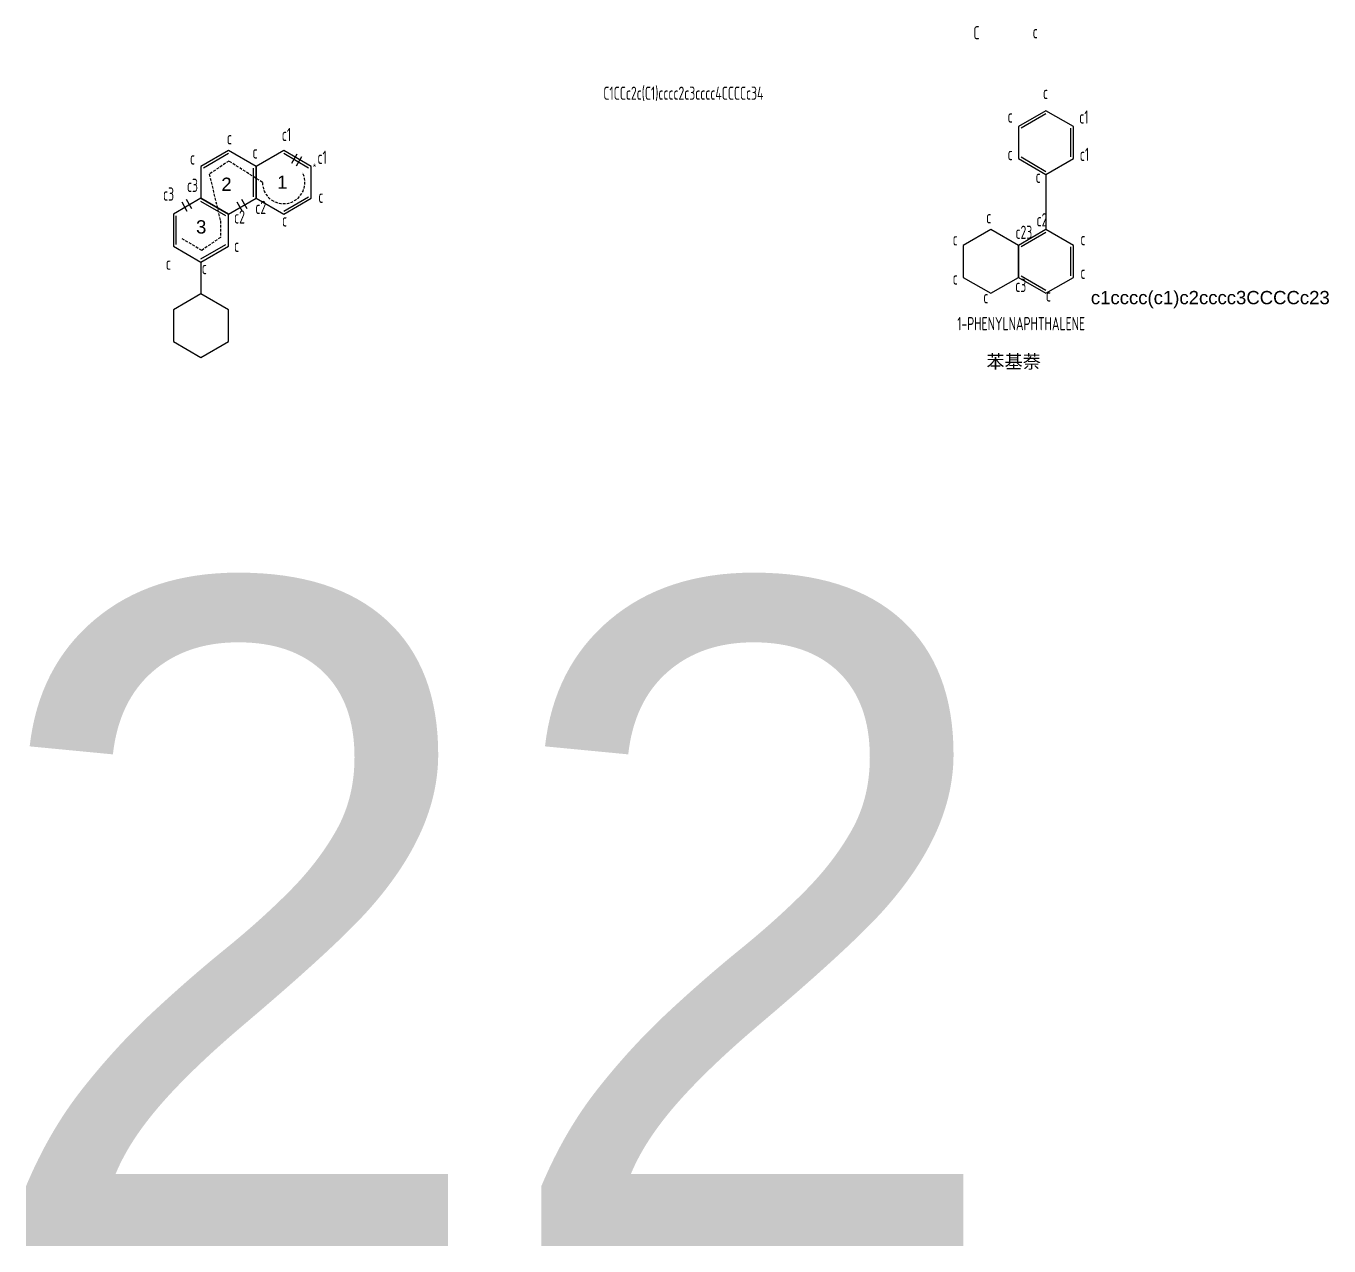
# Model space of a CAD drawing. Header units: millimetres. Extents: x 1948 to 8157, y -969 to 2597.
# Drawn here: x 3280.8 to 3526.3, y 987 to 1216.8 of the extents above; entities that cross this region are included whole.
import ezdxf

# ---------------------------------------------------------------- set-up
doc = ezdxf.new("R2010")
doc.units = ezdxf.units.MM
doc.linetypes.add('ACAD_ISO07W100', pattern=[3, 0, -3])
doc.linetypes.add('DASHED2', pattern=[9.525, 6.35, -3.175])
for name, color, linetype in [('text', 7, 'ACAD_ISO07W100'), ('打断层', 30, 'Continuous'), ('解构', 10, 'DASHED2')]:
    doc.layers.add(name, color=color, linetype=linetype)
doc.styles.get("Standard").update_dxf_attribs({"font": 'arial.ttf'})
doc.styles.add('text', font='hzs.shx', dxfattribs={"width": 0.75, "bigfont": 'hztx.shx'})

msp = doc.modelspace()

# ---------------------------------------------------------------- linework, layer by layer
for p, q in [((3472.97, 1188.87), (3472.97, 1178.47)), ((3313.74, 1172.36), (3313.74, 1166.36))]:
    msp.add_line(p, q)
for points in [[(3478.16, 1197.87), (3472.97, 1200.87), (3467.77, 1197.87), (3467.77, 1191.87), (3472.97, 1188.87), (3478.16, 1191.87)], [(3313.74, 1190.36), (3313.74, 1184.36), (3318.94, 1181.36), (3324.14, 1184.36), (3324.14, 1190.36), (3318.94, 1193.36)], [(3324.14, 1190.36), (3324.14, 1184.36), (3329.33, 1181.36), (3334.53, 1184.36), (3334.53, 1190.36), (3329.33, 1193.36)], [(3308.55, 1181.36), (3308.55, 1175.36), (3313.74, 1172.36), (3318.94, 1175.36), (3318.94, 1181.36), (3313.74, 1184.36)], [(3462.57, 1178.47), (3457.38, 1175.47), (3457.38, 1169.47), (3462.57, 1166.47), (3467.77, 1169.47), (3467.77, 1175.47)], [(3478.16, 1175.47), (3472.97, 1178.47), (3467.77, 1175.47), (3467.77, 1169.47), (3472.97, 1166.47), (3478.16, 1169.47)], [(3308.55, 1163.36), (3308.55, 1157.36), (3313.74, 1154.36), (3318.94, 1157.36), (3318.94, 1163.36), (3313.74, 1166.36)]]:
    msp.add_lwpolyline(points, close=True)
for points in [[(3472.97, 1200.29), (3468.27, 1197.58)], [(3477.66, 1192.16), (3477.66, 1197.58)], [(3318.94, 1192.78), (3314.24, 1190.07)], [(3334.03, 1190.07), (3329.33, 1192.78)], [(3468.27, 1192.16), (3472.97, 1189.44)], [(3323.64, 1184.65), (3323.64, 1190.07)], [(3318.44, 1181.07), (3313.74, 1183.78)], [(3329.33, 1181.94), (3334.03, 1184.65)], [(3309.05, 1175.65), (3309.05, 1181.07)], [(3472.97, 1177.9), (3468.27, 1175.19)], [(3313.74, 1172.94), (3318.44, 1175.65)], [(3477.66, 1169.76), (3477.66, 1175.19)], [(3468.27, 1169.76), (3472.97, 1167.05)]]:
    msp.add_lwpolyline(points)
at = {"layer": '打断层'}
for p, q in [((3330.89, 1191.01), (3331.89, 1192.75)), ((3331.76, 1190.51), (3332.76, 1192.25)), ((3310.11, 1183.71), (3311.11, 1181.97)), ((3310.98, 1184.21), (3311.98, 1182.47)), ((3320.5, 1183.71), (3321.5, 1181.97)), ((3321.37, 1184.21), (3322.37, 1182.47))]:
    msp.add_line(p, q, dxfattribs=at)
at = {"layer": '解构', "ltscale": 0.08}
for p, q in [((3319, 1191.38), (3315.31, 1188.93)), ((3325.33, 1187.36), (3319, 1191.38)), ((3315.31, 1188.93), (3316.37, 1184.47)), ((3316.37, 1184.47), (3317.4, 1180.13)), ((3317.4, 1180.13), (3317.4, 1177)), ((3313.9, 1174.55), (3310.09, 1176.8)), ((3317.4, 1177), (3313.9, 1174.55))]:
    msp.add_line(p, q, dxfattribs=at)
msp.add_arc((3329.33, 1187.36), 4, 180, 27.4939, dxfattribs=at)

# ---------------------------------------------------------------- texts
at = {"layer": 'text', "style": 'text', "width": 0.75}
for s, p in [('C', (3459.3, 1214.31)), ('c', (3470.47, 1214.5)), ('C1CCc2c(C1)cccc2c3cccc4CCCCc34', (3389.57, 1202.92)), ('c', (3472.41, 1203.05)), ('c1', (3479.24, 1198.44)), ('c', (3465.75, 1198.62)), ('c', (3318.63, 1194.52)), ('c1', (3328.98, 1195.14)), ('c', (3323.46, 1191.85)), ('c1', (3335.7, 1190.84)), ('c', (3465.75, 1191.54)), ('c1', (3479.35, 1191.39)), ('c', (3311.68, 1190.72)), ('c', (3471.03, 1187.26)), ('c3', (3306.61, 1183.91)), ('c3', (3311.11, 1185.55)), ('c2', (3323.99, 1181.4)), ('c', (3335.86, 1183.5)), ('c2', (3319.99, 1179.61)), ('c', (3461.71, 1179.63)), ('c2', (3471.2, 1179.07)), ('c', (3329.03, 1179.04)), ('c23', (3467.23, 1176.72)), ('c', (3319.99, 1174.26)), ('c', (3455.4, 1175.47)), ('c', (3479.46, 1175.51)), ('c', (3307.13, 1170.88)), ('c', (3313.9, 1170.06)), ('c', (3455.4, 1168.1)), ('c3', (3467.19, 1166.7)), ('c', (3479.46, 1169.17)), ('c', (3461.17, 1164.56)), ('c', (3472.96, 1164.9)), ('1-PHENYLNAPHTHALENE', (3456.25, 1159.5))]:
    msp.add_text(s, height=2.5, dxfattribs=at).set_placement(p)
at = {"layer": 'text'}
for s, height, p in [('*', 1.2, (3334.82, 1189.68)), ('2', 2.5, (3317.58, 1185.76)), ('1', 2.5, (3328.09, 1186.15)), ('3', 2.5, (3312.82, 1177.73)), ('c1cccc(c1)c2cccc3CCCCc23', 2.5, (3481.43, 1164.41)), ('苯基萘', 2.5, (3461.76, 1152.34)), ('22', 125, (3272, 986.97))]:
    msp.add_text(s, height=height, dxfattribs=at).set_placement(p)

doc.saveas('drawing.dxf')
